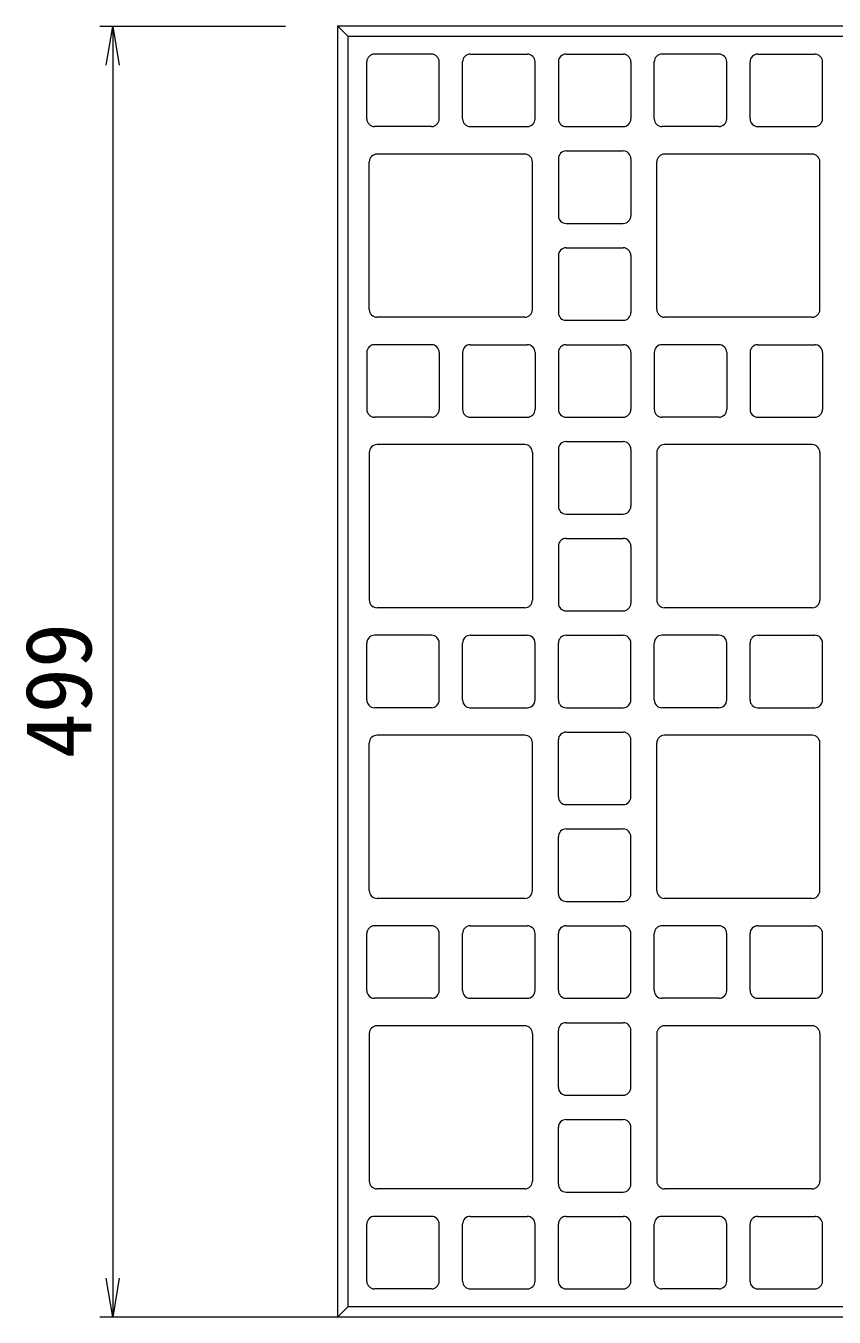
# Model space of a CAD drawing. Units: millimetres on the paper. Extents: x 0 to 841, y 0 to 594.
# Drawn here: x 457.75 to 488.97, y 431.01 to 480.88 of the extents above; entities that cross this region are included whole.
import ezdxf
from ezdxf.enums import TextEntityAlignment as Align

# ---------------------------------------------------------------- set-up
doc = ezdxf.new("R2010")
doc.units = ezdxf.units.MM
for name, color, linetype, lineweight in [('D-STR-DIM（寸法）', 7, 'Continuous', 18), ('D-STR-STR1（構造物）', 7, 'Continuous', 18), ('D-STR（構造物外形線）', 1, 'Continuous', 18)]:
    doc.layers.add(name, color=color, linetype=linetype, lineweight=lineweight)
doc.styles.add('ＭＳ ゴシック', font='')
doc.styles.get('ＭＳ ゴシック').set_extended_font_data('MS Gothic')

msp = doc.modelspace()

# ---------------------------------------------------------------- linework, layer by layer
at = {"layer": 'D-STR-DIM（寸法）'}
for p, q in [((467.783, 480.858), (460.607, 480.858)), ((460.857, 479.358), (461.107, 480.858)), ((461.107, 480.858), (461.107, 480.658)), ((461.107, 480.858), (461.357, 479.358)), ((461.107, 480.658), (461.107, 431.215)), ((461.107, 431.015), (460.857, 432.515)), ((461.357, 432.515), (461.107, 431.015)), ((470.283, 431.015), (460.607, 431.015)), ((461.107, 431.015), (461.107, 431.215))]:
    msp.add_line(p, q, dxfattribs=at)
at = {"layer": 'D-STR-STR1（構造物）'}
for p, q in [((470.183, 480.479), (469.783, 480.879)), ((470.183, 480.479), (470.183, 431.415)), ((470.183, 480.479), (489.626, 480.479)), ((473.417, 479.787), (471.217, 479.787)), ((474.917, 479.787), (477.117, 479.787)), ((478.617, 479.787), (480.817, 479.787)), ((484.517, 479.787), (482.317, 479.787)), ((486.017, 479.787), (488.217, 479.787)), ((470.917, 477.287), (470.917, 479.487)), ((473.717, 477.287), (473.717, 479.487)), ((474.617, 477.287), (474.617, 479.487)), ((477.417, 477.287), (477.417, 479.487)), ((478.317, 479.487), (478.317, 477.287)), ((481.117, 479.487), (481.117, 477.287)), ((482.017, 477.287), (482.017, 479.487)), ((484.817, 477.287), (484.817, 479.487)), ((485.717, 477.287), (485.717, 479.487)), ((488.517, 477.287), (488.517, 479.487)), ((473.417, 476.987), (471.217, 476.987)), ((474.917, 476.987), (477.117, 476.987)), ((478.617, 476.987), (480.817, 476.987)), ((484.517, 476.987), (482.317, 476.987)), ((486.017, 476.987), (488.217, 476.987)), ((477.017, 475.927), (471.317, 475.927)), ((478.317, 475.747), (478.317, 473.547)), ((478.617, 476.047), (480.817, 476.047)), ((481.117, 475.747), (481.117, 473.547)), ((488.117, 475.927), (482.417, 475.927)), ((471.017, 469.927), (471.017, 475.627)), ((477.317, 469.927), (477.317, 475.627)), ((482.117, 469.927), (482.117, 475.627)), ((488.417, 469.927), (488.417, 475.627)), ((478.617, 473.247), (480.817, 473.247)), ((478.617, 472.307), (480.817, 472.307)), ((478.317, 472.007), (478.317, 469.807)), ((481.117, 472.007), (481.117, 469.807)), ((477.017, 469.627), (471.317, 469.627)), ((478.617, 469.507), (480.817, 469.507)), ((488.117, 469.627), (482.417, 469.627)), ((470.917, 468.267), (470.917, 466.067)), ((473.417, 468.567), (471.217, 468.567)), ((473.717, 468.267), (473.717, 466.067)), ((474.617, 468.267), (474.617, 466.067)), ((474.917, 468.567), (477.117, 468.567)), ((477.417, 468.267), (477.417, 466.067)), ((478.317, 468.267), (478.317, 466.067)), ((478.617, 468.567), (480.817, 468.567)), ((481.117, 468.267), (481.117, 466.067)), ((482.017, 468.267), (482.017, 466.067)), ((484.517, 468.567), (482.317, 468.567)), ((484.817, 468.267), (484.817, 466.067)), ((485.717, 468.267), (485.717, 466.067)), ((486.017, 468.567), (488.217, 468.567)), ((488.517, 468.267), (488.517, 466.067)), ((473.417, 465.767), (471.217, 465.767)), ((474.917, 465.767), (477.117, 465.767)), ((478.617, 465.767), (480.817, 465.767)), ((484.517, 465.767), (482.317, 465.767)), ((486.017, 465.767), (488.217, 465.767)), ((478.617, 464.827), (480.817, 464.827)), ((471.017, 464.407), (471.017, 458.707)), ((477.017, 464.707), (471.317, 464.707)), ((477.317, 464.407), (477.317, 458.707)), ((478.317, 464.527), (478.317, 462.327)), ((481.117, 464.527), (481.117, 462.327)), ((482.117, 464.407), (482.117, 458.707)), ((488.117, 464.707), (482.417, 464.707)), ((488.417, 464.407), (488.417, 458.707)), ((478.617, 462.027), (480.817, 462.027)), ((478.317, 460.787), (478.317, 458.587)), ((478.617, 461.087), (480.817, 461.087)), ((481.117, 460.787), (481.117, 458.587)), ((477.017, 458.407), (471.317, 458.407)), ((478.617, 458.287), (480.817, 458.287)), ((488.117, 458.407), (482.417, 458.407)), ((473.417, 457.347), (471.217, 457.347)), ((474.917, 457.347), (477.117, 457.347)), ((478.617, 457.347), (480.817, 457.347)), ((484.517, 457.347), (482.317, 457.347)), ((486.017, 457.347), (488.217, 457.347)), ((470.917, 454.847), (470.917, 457.047)), ((473.717, 454.847), (473.717, 457.047)), ((474.617, 454.847), (474.617, 457.047)), ((477.417, 454.847), (477.417, 457.047)), ((478.317, 454.847), (478.317, 457.047)), ((481.117, 454.847), (481.117, 457.047)), ((482.017, 454.847), (482.017, 457.047)), ((484.817, 454.847), (484.817, 457.047)), ((485.717, 454.847), (485.717, 457.047)), ((488.517, 454.847), (488.517, 457.047)), ((473.417, 454.547), (471.217, 454.547)), ((474.917, 454.547), (477.117, 454.547)), ((478.617, 454.547), (480.817, 454.547)), ((484.517, 454.547), (482.317, 454.547)), ((486.017, 454.547), (488.217, 454.547)), ((477.017, 453.487), (471.317, 453.487)), ((478.317, 451.107), (478.317, 453.307)), ((478.617, 453.607), (480.817, 453.607)), ((481.117, 451.107), (481.117, 453.307)), ((488.117, 453.487), (482.417, 453.487)), ((471.017, 447.487), (471.017, 453.187)), ((477.317, 447.487), (477.317, 453.187)), ((482.117, 447.487), (482.117, 453.187)), ((488.417, 447.487), (488.417, 453.187)), ((478.617, 450.807), (480.817, 450.807)), ((478.617, 449.867), (480.817, 449.867)), ((478.317, 447.367), (478.317, 449.567)), ((481.117, 447.367), (481.117, 449.567)), ((477.017, 447.187), (471.317, 447.187)), ((478.617, 447.067), (480.817, 447.067)), ((488.117, 447.187), (482.417, 447.187)), ((470.917, 443.627), (470.917, 445.827)), ((473.417, 446.127), (471.217, 446.127)), ((473.717, 443.627), (473.717, 445.827)), ((474.617, 443.627), (474.617, 445.827)), ((474.917, 446.127), (477.117, 446.127)), ((477.417, 443.627), (477.417, 445.827)), ((478.317, 443.627), (478.317, 445.827)), ((478.617, 446.127), (480.817, 446.127)), ((481.117, 443.627), (481.117, 445.827)), ((482.017, 443.627), (482.017, 445.827)), ((484.517, 446.127), (482.317, 446.127)), ((484.817, 443.627), (484.817, 445.827)), ((485.717, 443.627), (485.717, 445.827)), ((486.017, 446.127), (488.217, 446.127)), ((488.517, 443.627), (488.517, 445.827)), ((473.417, 443.327), (471.217, 443.327)), ((474.917, 443.327), (477.117, 443.327)), ((478.617, 443.327), (480.817, 443.327)), ((484.517, 443.327), (482.317, 443.327)), ((486.017, 443.327), (488.217, 443.327)), ((478.617, 442.387), (480.817, 442.387)), ((471.017, 441.967), (471.017, 436.267)), ((477.017, 442.267), (471.317, 442.267)), ((477.317, 441.967), (477.317, 436.267)), ((478.317, 439.887), (478.317, 442.087)), ((481.117, 439.887), (481.117, 442.087)), ((482.117, 441.967), (482.117, 436.267)), ((488.117, 442.267), (482.417, 442.267)), ((488.417, 441.967), (488.417, 436.267)), ((478.617, 439.587), (480.817, 439.587)), ((478.317, 436.147), (478.317, 438.347)), ((478.617, 438.647), (480.817, 438.647)), ((481.117, 436.147), (481.117, 438.347)), ((477.017, 435.967), (471.317, 435.967)), ((478.617, 435.847), (480.817, 435.847)), ((488.117, 435.967), (482.417, 435.967)), ((473.417, 434.907), (471.217, 434.907)), ((474.917, 434.907), (477.117, 434.907)), ((478.617, 434.907), (480.817, 434.907)), ((484.517, 434.907), (482.317, 434.907)), ((486.017, 434.907), (488.217, 434.907)), ((470.917, 432.407), (470.917, 434.607)), ((473.717, 432.407), (473.717, 434.607)), ((474.617, 432.407), (474.617, 434.607)), ((477.417, 432.407), (477.417, 434.607)), ((478.317, 432.407), (478.317, 434.607)), ((481.117, 432.407), (481.117, 434.607)), ((482.017, 432.407), (482.017, 434.607)), ((484.817, 432.407), (484.817, 434.607)), ((485.717, 432.407), (485.717, 434.607)), ((488.517, 432.407), (488.517, 434.607)), ((473.417, 432.107), (471.217, 432.107)), ((474.917, 432.107), (477.117, 432.107)), ((478.617, 432.107), (480.817, 432.107)), ((484.517, 432.107), (482.317, 432.107)), ((486.017, 432.107), (488.217, 432.107)), ((470.183, 431.415), (469.783, 431.015)), ((522.552, 431.415), (470.183, 431.415))]:
    msp.add_line(p, q, dxfattribs=at)
for centre, start, end in [((471.217, 479.488), 90, 180), ((473.417, 479.488), 360, 90), ((474.917, 479.488), 90, 180), ((477.117, 479.488), 360, 90), ((478.617, 479.487), 90, 180), ((480.817, 479.487), 360, 90), ((482.317, 479.488), 90, 180), ((484.517, 479.488), 360, 90), ((486.017, 479.488), 90, 180), ((488.217, 479.488), 360, 90), ((471.217, 477.288), 180, 270), ((473.417, 477.288), 270, 0), ((474.917, 477.288), 180, 270), ((477.117, 477.288), 270, 0), ((478.617, 477.287), 180, 270), ((480.817, 477.287), 270, 0), ((482.317, 477.288), 180, 270), ((484.517, 477.288), 270, 0), ((486.017, 477.288), 180, 270), ((488.217, 477.288), 270, 0), ((471.317, 475.627), 90, 180), ((477.017, 475.627), 360, 90), ((478.617, 475.747), 90, 180), ((480.817, 475.747), 360, 90), ((482.417, 475.627), 90, 180), ((488.117, 475.627), 360, 90), ((478.617, 473.547), 180, 270), ((480.817, 473.547), 270, 0), ((478.617, 472.007), 90, 180), ((480.817, 472.007), 360, 90), ((471.317, 469.927), 180, 270), ((477.017, 469.927), 270, 0), ((478.617, 469.807), 180, 270), ((480.817, 469.807), 270, 0), ((482.417, 469.927), 180, 270), ((488.117, 469.927), 270, 0), ((471.217, 468.267), 90, 180), ((473.417, 468.267), 360, 90), ((474.917, 468.267), 90, 180), ((477.117, 468.267), 360, 90), ((478.617, 468.267), 90, 180), ((480.817, 468.267), 360, 90), ((482.317, 468.267), 90, 180), ((484.517, 468.267), 360, 90), ((486.017, 468.267), 90, 180), ((488.217, 468.267), 360, 90), ((471.217, 466.067), 180, 270), ((473.417, 466.067), 270, 0), ((474.917, 466.067), 180, 270), ((477.117, 466.067), 270, 0), ((478.617, 466.067), 180, 270), ((480.817, 466.067), 270, 0), ((482.317, 466.067), 180, 270), ((484.517, 466.067), 270, 0), ((486.017, 466.067), 180, 270), ((488.217, 466.067), 270, 0), ((478.617, 464.527), 90, 180), ((480.817, 464.527), 360, 90), ((471.317, 464.407), 90, 180), ((477.017, 464.407), 360, 90), ((482.417, 464.407), 90, 180), ((488.117, 464.407), 360, 90), ((478.617, 462.327), 180, 270), ((480.817, 462.327), 270, 0), ((478.617, 460.787), 90, 180), ((480.817, 460.787), 360, 90), ((471.317, 458.707), 180, 270), ((477.017, 458.707), 270, 0), ((478.617, 458.587), 180, 270), ((480.817, 458.587), 270, 0), ((482.417, 458.707), 180, 270), ((488.117, 458.707), 270, 0), ((471.217, 457.047), 90, 180), ((473.417, 457.047), 360, 90), ((474.917, 457.047), 90, 180), ((477.117, 457.047), 0, 90), ((478.617, 457.047), 90, 180), ((480.817, 457.047), 0, 90), ((482.317, 457.047), 90, 180), ((484.517, 457.047), 360, 90), ((486.017, 457.047), 90, 180), ((488.217, 457.047), 0, 90), ((471.217, 454.847), 180, 270), ((473.417, 454.847), 270, 0), ((474.917, 454.847), 180, 270), ((477.117, 454.847), 270, 0), ((478.617, 454.847), 180, 270), ((480.817, 454.847), 270, 0), ((482.317, 454.847), 180, 270), ((484.517, 454.847), 270, 0), ((486.017, 454.847), 180, 270), ((488.217, 454.847), 270, 0), ((471.317, 453.187), 90, 180), ((477.017, 453.187), 360, 90), ((478.617, 453.307), 90, 180), ((480.817, 453.307), 360, 90), ((482.417, 453.187), 90, 180), ((488.117, 453.187), 360, 90), ((478.617, 451.107), 180, 270), ((480.817, 451.107), 270, 0), ((478.617, 449.567), 90, 180), ((480.817, 449.567), 360, 90), ((471.317, 447.487), 180, 270), ((477.017, 447.487), 270, 0), ((478.617, 447.367), 180, 270), ((480.817, 447.367), 270, 0), ((482.417, 447.487), 180, 270), ((488.117, 447.487), 270, 0), ((471.217, 445.827), 90, 180), ((473.417, 445.827), 360, 90), ((474.917, 445.827), 90, 180), ((477.117, 445.827), 360, 90), ((478.617, 445.827), 90, 180), ((480.817, 445.827), 360, 90), ((482.317, 445.827), 90, 180), ((484.517, 445.827), 360, 90), ((486.017, 445.827), 90, 180), ((488.217, 445.827), 360, 90), ((471.217, 443.627), 180, 270), ((473.417, 443.627), 270, 0), ((474.917, 443.627), 180, 270), ((477.117, 443.627), 270, 0), ((478.617, 443.627), 180, 270), ((480.817, 443.627), 270, 0), ((482.317, 443.627), 180, 270), ((484.517, 443.627), 270, 0), ((486.017, 443.627), 180, 270), ((488.217, 443.627), 270, 0), ((478.617, 442.087), 90, 180), ((480.817, 442.087), 360, 90), ((471.317, 441.967), 90, 180), ((477.017, 441.967), 360, 90), ((482.417, 441.967), 90, 180), ((488.117, 441.967), 360, 90), ((478.617, 439.887), 180, 270), ((480.817, 439.887), 270, 0), ((478.617, 438.347), 90, 180), ((480.817, 438.347), 360, 90), ((471.317, 436.267), 180, 270), ((477.017, 436.267), 270, 0), ((478.617, 436.147), 180, 270), ((480.817, 436.147), 270, 0), ((482.417, 436.267), 180, 270), ((488.117, 436.267), 270, 0), ((471.217, 434.607), 90, 180), ((473.417, 434.607), 360, 90), ((474.917, 434.607), 90, 180), ((477.117, 434.607), 360, 90), ((478.617, 434.607), 90, 180), ((480.817, 434.607), 360, 90), ((482.317, 434.607), 90, 180), ((484.517, 434.607), 360, 90), ((486.017, 434.607), 90, 180), ((488.217, 434.607), 360, 90), ((471.217, 432.407), 180, 270), ((473.417, 432.407), 270, 0), ((474.917, 432.407), 180, 270), ((477.117, 432.407), 270, 0), ((478.617, 432.407), 180, 270), ((480.817, 432.407), 270, 0), ((482.317, 432.407), 180, 270), ((484.517, 432.407), 270, 0), ((486.017, 432.407), 180, 270), ((488.217, 432.407), 270, 0)]:
    msp.add_arc(centre, 0.3, start, end, dxfattribs=at)
at = {"layer": 'D-STR（構造物外形線）'}
for p, q in [((469.783, 480.879), (469.783, 431.015)), ((469.783, 480.879), (489.867, 480.879)), ((522.952, 431.015), (469.783, 431.015))]:
    msp.add_line(p, q, dxfattribs=at)

# ---------------------------------------------------------------- texts
at = {"layer": 'D-STR-DIM（寸法）', "style": 'ＭＳ ゴシック'}
msp.add_text('499', height=2.566, rotation=90, dxfattribs=at).set_placement((461.057, 452.588), align=Align.BOTTOM_LEFT)

doc.saveas('drawing.dxf')
